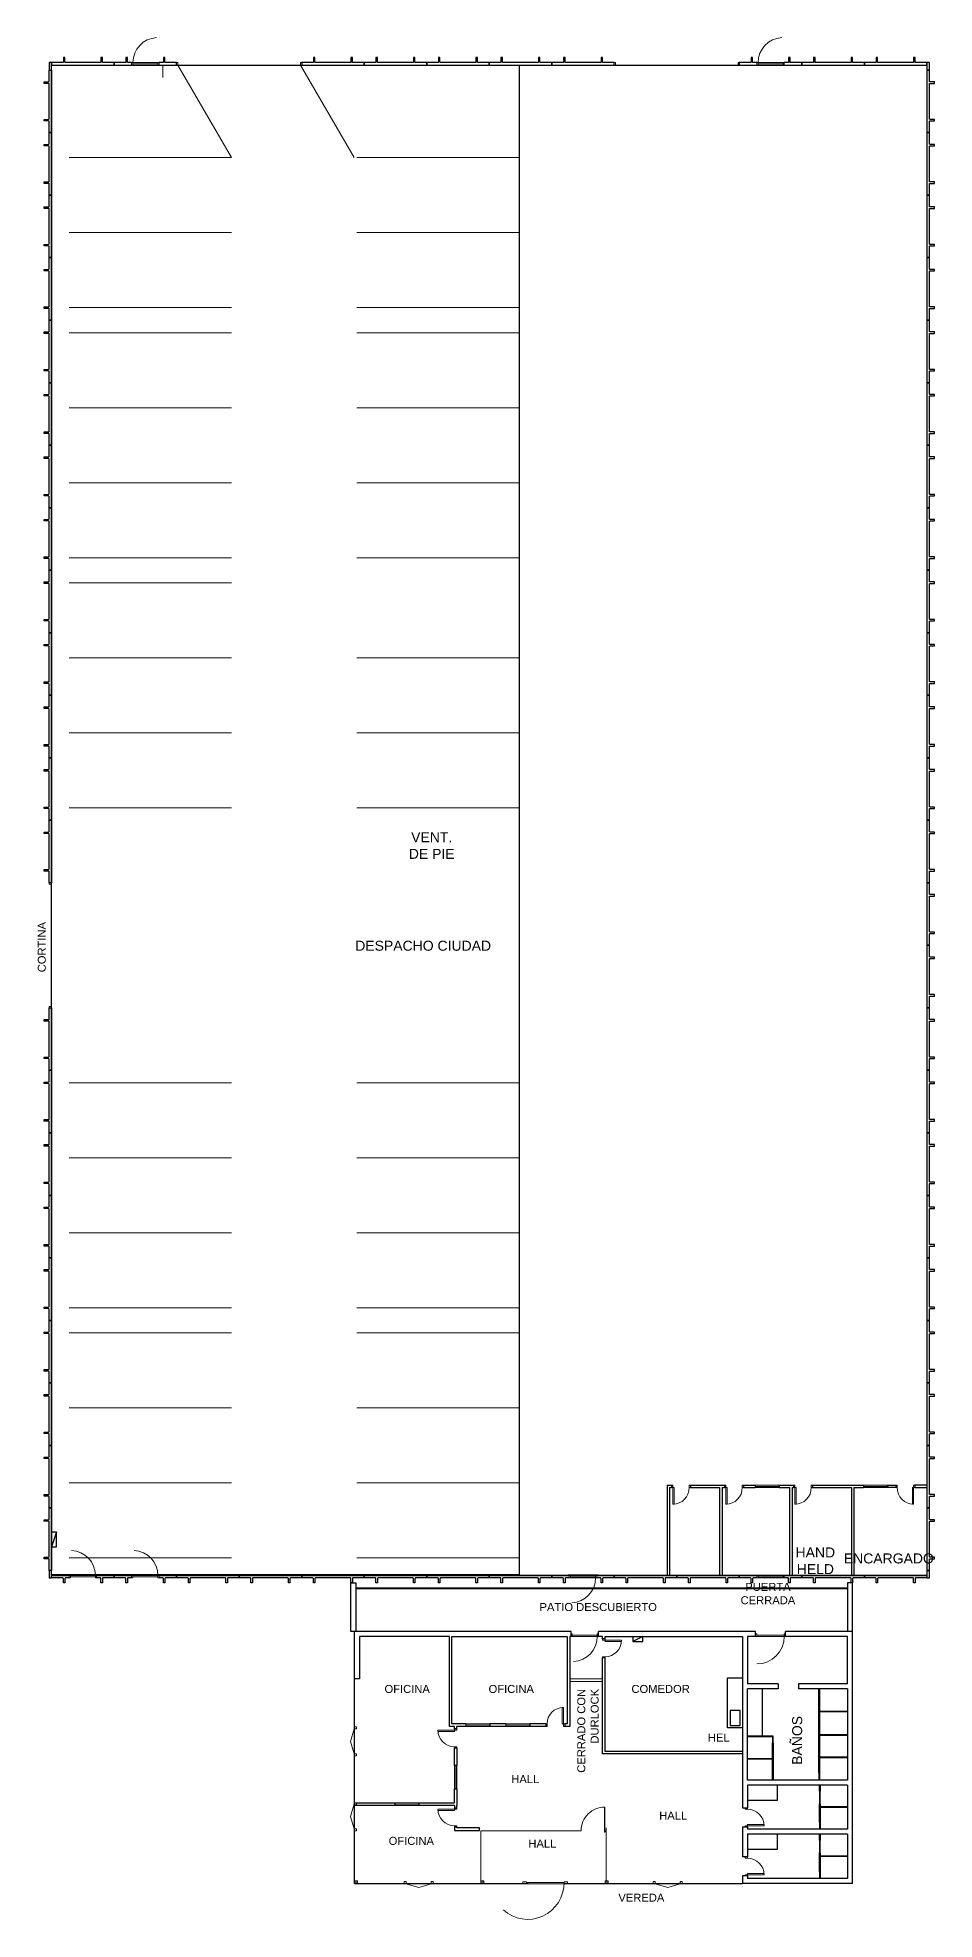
# Model space of a CAD drawing. Header units: millimetres. Extents: x 54 to 176, y 65 to 140.
# Drawn here: x 140.6 to 176.4, y 65 to 140.3 of the extents above; entities that cross this region are included whole.
import ezdxf

# ---------------------------------------------------------------- set-up
doc = ezdxf.new("R2010")
doc.units = ezdxf.units.MM
doc.layers.add('000 - MUROS EXISTENTES', color=6, linetype='Continuous')
for name, color, linetype, lineweight in [('000 ALE CARPINTERIAS', 32, 'Continuous', 9), ('000 ALE LINEA DE CALLES', 252, 'Continuous', 9), ('000 ALE MUROS NUEVOS', 20, 'Continuous', 5), ('000 ALE TEXTO', 3, 'Continuous', 0)]:
    doc.layers.add(name, color=color, linetype=linetype, lineweight=lineweight)
doc.styles.add('NGPTitulos100', font='arial.ttf', dxfattribs={"height": 0.5})

# ---------------------------------------------------------------- blocks, each defined once
blk = doc.blocks.new('PURTA 760')
at = {"layer": '000 ALE CARPINTERIAS'}
for p, q in [((-0.1, 0.71), (-0.1, 0.76)), ((0, 0.76), (0, 0.71)), ((0, 0.71), (-0.1, 0.71)), ((0, 0.05), (-0.1, 0.05)), ((-0.1, 0.05), (-0.1, 0)), ((0, 0), (0, 0.05))]:
    blk.add_line(p, q, dxfattribs=at)
blk.add_lwpolyline([(0.66, 0.05), (0.66, 0.1), (0, 0.1), (0, 0.05)], close=True, dxfattribs=at)
blk.add_arc((0, 0.05), 0.66, 0, 90, dxfattribs=at)

msp = doc.modelspace()

# ---------------------------------------------------------------- linework, layer by layer
for points in [[(141.124, 139.186), (176.124, 139.186), (176.124, 78.786), (141.124, 78.786)], [(159.824, 78.816), (141.124, 78.816), (141.124, 139.186), (159.824, 139.186)]]:
    msp.add_lwpolyline(points, close=True)
at = {"layer": '000 - MUROS EXISTENTES'}
for p, q in [((165.734, 82.396), (165.914, 82.396)), ((165.734, 82.396), (165.734, 78.786)), ((165.834, 82.296), (165.914, 82.296)), ((165.834, 82.296), (165.834, 78.786)), ((165.914, 82.396), (165.914, 82.296)), ((166.674, 82.396), (166.674, 82.296)), ((166.674, 82.396), (168.034, 82.396)), ((166.674, 82.296), (167.834, 82.296)), ((167.834, 82.296), (167.834, 78.786)), ((167.934, 82.296), (168.034, 82.296)), ((167.934, 82.296), (167.934, 78.786)), ((168.034, 82.396), (168.034, 82.296)), ((168.794, 82.396), (168.794, 82.296)), ((168.794, 82.396), (169.254, 82.396)), ((168.794, 82.296), (169.254, 82.296)), ((169.254, 82.396), (169.254, 82.296)), ((170.224, 82.396), (170.224, 82.296)), ((170.224, 82.396), (170.794, 82.396)), ((170.224, 82.296), (170.634, 82.296)), ((170.634, 82.296), (170.634, 78.786)), ((170.734, 82.296), (170.794, 82.296)), ((170.734, 82.296), (170.734, 78.786)), ((170.794, 82.396), (170.794, 82.296)), ((171.554, 82.396), (171.554, 82.296)), ((171.554, 82.396), (173.584, 82.396)), ((171.554, 82.296), (173.104, 82.296)), ((173.104, 82.296), (173.104, 78.786)), ((173.204, 82.296), (173.584, 82.296)), ((173.204, 82.296), (173.204, 78.786)), ((173.584, 82.396), (173.584, 82.296)), ((174.554, 82.396), (174.554, 82.296)), ((174.554, 82.396), (174.884, 82.396)), ((174.884, 82.296), (174.554, 82.296)), ((174.884, 82.396), (174.884, 82.296)), ((176.124, 82.396), (175.644, 82.396)), ((175.644, 82.396), (175.644, 82.296)), ((175.644, 82.296), (176.124, 82.296)), ((141.324, 80.536), (141.124, 79.936)), ((141.124, 79.936), (141.124, 80.536)), ((141.124, 80.536), (141.324, 80.536)), ((141.324, 79.936), (141.324, 80.536)), ((141.124, 79.936), (141.324, 79.936)), ((153.094, 78.486), (153.289, 78.486)), ((153.094, 76.546), (153.094, 78.486)), ((153.289, 78.486), (153.289, 76.546)), ((173.154, 78.486), (172.954, 78.486)), ((172.954, 78.486), (172.954, 76.546)), ((173.154, 76.546), (173.154, 78.486)), ((153.294, 76.546), (153.094, 76.546)), ((161.894, 76.546), (153.234, 76.546)), ((153.234, 74.656), (153.234, 76.546)), ((157.034, 76.346), (153.434, 76.346)), ((153.434, 76.346), (153.434, 74.656)), ((157.034, 72.746), (157.034, 76.346)), ((157.134, 72.846), (157.134, 76.346)), ((157.134, 76.346), (161.744, 76.346)), ((161.744, 76.346), (161.744, 72.846)), ((161.894, 76.346), (161.844, 76.346)), ((161.844, 76.346), (161.844, 72.746)), ((161.894, 76.346), (161.894, 76.546)), ((169.274, 76.546), (162.994, 76.546)), ((162.994, 76.346), (162.994, 76.546)), ((163.154, 76.346), (162.994, 76.346)), ((163.154, 76.246), (163.154, 76.346)), ((163.254, 76.246), (163.154, 76.246)), ((163.254, 76.246), (163.254, 76.346)), ((163.254, 76.346), (168.754, 76.346)), ((164.363, 76.346), (164.363, 76.146)), ((164.763, 76.346), (164.363, 76.146)), ((164.363, 76.146), (164.763, 76.146)), ((164.763, 76.146), (164.763, 76.346)), ((168.754, 76.346), (168.754, 69.487)), ((169.274, 76.346), (168.954, 76.346)), ((168.954, 76.346), (168.954, 74.447)), ((169.274, 76.346), (169.274, 76.546)), ((173.154, 76.546), (170.474, 76.546)), ((170.474, 76.346), (170.474, 76.546)), ((172.954, 76.346), (170.474, 76.346)), ((172.954, 74.447), (172.954, 76.346)), ((173.154, 66.467), (173.154, 76.546)), ((163.154, 71.646), (163.154, 75.486)), ((163.254, 75.486), (163.154, 75.486)), ((163.254, 71.746), (163.254, 75.486)), ((153.434, 74.656), (153.234, 74.656)), ((168.154, 72.686), (168.154, 74.686)), ((168.154, 74.686), (168.754, 74.686)), ((170.174, 74.447), (168.954, 74.447)), ((170.174, 74.247), (168.954, 74.247)), ((168.954, 70.597), (168.954, 74.247)), ((169.554, 72.357), (169.554, 74.247)), ((170.174, 74.447), (170.174, 74.247)), ((172.954, 74.447), (170.994, 74.447)), ((170.994, 74.447), (170.994, 74.247)), ((172.954, 74.247), (170.994, 74.247)), ((171.809, 73.947), (171.809, 74.247)), ((171.829, 73.947), (171.809, 73.947)), ((171.809, 73.447), (171.809, 73.947)), ((171.829, 74.247), (171.829, 73.947)), ((171.829, 73.947), (171.829, 73.447)), ((172.954, 74.247), (172.954, 70.597)), ((153.234, 73.676), (153.224, 73.676)), ((168.654, 73.386), (168.254, 73.386)), ((168.254, 73.386), (168.254, 72.786)), ((168.654, 72.786), (168.654, 73.386)), ((171.829, 73.447), (171.809, 73.447)), ((171.809, 73.117), (171.809, 73.447)), ((171.829, 73.117), (171.809, 73.117)), ((171.809, 72.617), (171.809, 73.117)), ((171.829, 73.447), (171.829, 73.117)), ((172.954, 73.347), (171.829, 73.347)), ((172.954, 73.327), (171.829, 73.327)), ((171.829, 73.117), (171.829, 72.617)), ((157.234, 72.746), (157.034, 72.746)), ((157.694, 72.846), (157.134, 72.846)), ((157.234, 72.646), (157.234, 72.746)), ((157.334, 72.646), (157.234, 72.646)), ((157.694, 72.746), (157.334, 72.746)), ((157.334, 72.646), (157.334, 72.746)), ((157.694, 72.846), (157.694, 72.746)), ((159.294, 72.846), (158.654, 72.846)), ((158.654, 72.846), (158.654, 72.746)), ((159.294, 72.746), (158.654, 72.746)), ((159.294, 72.846), (159.294, 72.746)), ((160.884, 72.846), (160.254, 72.846)), ((160.254, 72.846), (160.254, 72.746)), ((160.884, 72.746), (160.254, 72.746)), ((160.884, 72.846), (160.884, 72.746)), ((161.744, 72.846), (161.644, 72.846)), ((161.644, 72.846), (161.644, 72.746)), ((161.844, 72.746), (161.644, 72.746)), ((168.754, 72.686), (168.154, 72.686)), ((168.254, 72.786), (168.654, 72.786)), ((169.954, 72.357), (168.954, 72.357)), ((169.954, 72.337), (168.954, 72.337)), ((169.974, 72.357), (169.954, 72.357)), ((169.954, 72.357), (169.954, 72.097)), ((169.974, 72.097), (169.974, 72.357)), ((171.829, 72.617), (171.809, 72.617)), ((171.809, 72.287), (171.809, 72.617)), ((171.829, 72.287), (171.809, 72.287)), ((171.809, 71.787), (171.809, 72.287)), ((171.829, 72.617), (171.829, 72.287)), ((172.954, 72.407), (171.829, 72.407)), ((172.954, 72.387), (171.829, 72.387)), ((171.829, 72.287), (171.829, 71.787)), ((157.234, 71.186), (157.234, 71.886)), ((157.234, 71.886), (157.334, 71.886)), ((157.334, 71.886), (157.334, 71.186)), ((168.754, 71.646), (163.154, 71.646)), ((168.754, 71.746), (163.254, 71.746)), ((169.954, 71.597), (169.954, 72.097)), ((169.954, 72.097), (169.974, 72.097)), ((169.954, 71.297), (169.954, 71.597)), ((169.954, 71.597), (169.974, 71.597)), ((169.974, 72.097), (169.974, 71.597)), ((169.974, 71.597), (169.974, 71.297)), ((171.829, 71.787), (171.809, 71.787)), ((171.809, 71.457), (171.809, 71.787)), ((171.829, 71.787), (171.829, 71.457)), ((172.954, 71.517), (171.829, 71.517)), ((172.954, 71.497), (171.829, 71.497)), ((157.334, 71.186), (157.234, 71.186)), ((169.954, 71.457), (168.954, 71.457)), ((169.954, 71.437), (168.954, 71.437)), ((169.954, 70.797), (169.954, 71.297)), ((169.954, 71.297), (169.974, 71.297)), ((169.954, 70.597), (169.954, 70.797)), ((169.954, 70.797), (169.974, 70.797)), ((169.974, 71.297), (169.974, 70.797)), ((169.974, 70.797), (169.974, 70.597)), ((171.829, 71.457), (171.809, 71.457)), ((171.809, 70.907), (171.809, 71.457)), ((171.829, 70.907), (171.809, 70.907)), ((171.809, 70.907), (171.809, 70.597)), ((171.829, 71.457), (171.829, 70.907)), ((171.829, 70.907), (171.829, 70.597)), ((153.234, 70.646), (153.224, 70.646)), ((157.234, 69.686), (157.234, 70.246)), ((157.234, 70.246), (157.334, 70.246)), ((157.334, 70.246), (157.334, 69.586)), ((172.954, 70.597), (168.954, 70.597)), ((172.954, 70.397), (168.954, 70.397)), ((168.954, 70.397), (168.954, 69.487)), ((170.154, 69.797), (170.154, 70.397)), ((171.834, 70.157), (171.834, 70.397)), ((171.854, 70.157), (171.834, 70.157)), ((171.834, 70.157), (171.834, 69.657)), ((171.854, 70.397), (171.854, 70.157)), ((171.854, 69.657), (171.854, 70.157)), ((172.954, 70.397), (172.954, 68.637)), ((153.234, 69.686), (154.854, 69.686)), ((154.854, 69.586), (153.234, 69.586)), ((154.854, 69.686), (154.854, 69.586)), ((155.804, 69.686), (155.804, 69.586)), ((155.804, 69.686), (157.234, 69.686)), ((157.234, 69.586), (155.804, 69.586)), ((157.234, 69.586), (157.234, 69.486)), ((157.234, 69.486), (157.334, 69.486)), ((157.334, 69.486), (157.334, 69.586)), ((168.754, 69.487), (168.954, 69.487)), ((168.954, 69.797), (170.154, 69.797)), ((171.834, 69.657), (171.854, 69.657)), ((171.834, 69.407), (171.834, 69.657)), ((171.854, 69.407), (171.834, 69.407)), ((171.834, 68.907), (171.834, 69.407)), ((171.854, 69.657), (171.854, 69.407)), ((172.954, 69.527), (171.854, 69.527)), ((172.954, 69.507), (171.854, 69.507)), ((171.854, 69.407), (171.854, 68.907)), ((157.234, 68.726), (157.234, 68.586)), ((157.234, 68.726), (157.334, 68.726)), ((157.234, 68.586), (158.234, 68.586)), ((157.334, 68.686), (157.334, 68.726)), ((158.234, 68.686), (157.334, 68.686)), ((158.234, 68.586), (158.234, 68.686)), ((159.294, 68.567), (159.294, 68.577)), ((168.754, 68.727), (168.754, 67.527)), ((168.754, 68.727), (168.954, 68.727)), ((168.954, 68.727), (168.954, 68.637)), ((172.954, 68.637), (168.954, 68.637)), ((171.854, 68.907), (171.834, 68.907)), ((171.834, 68.907), (171.834, 68.637)), ((171.854, 68.907), (171.854, 68.637)), ((172.954, 68.437), (168.954, 68.437)), ((168.954, 68.437), (168.954, 67.527)), ((168.954, 67.837), (170.154, 67.837)), ((170.154, 67.837), (170.154, 68.437)), ((171.834, 68.197), (171.834, 68.437)), ((171.854, 68.197), (171.834, 68.197)), ((171.834, 68.197), (171.834, 67.697)), ((171.854, 68.437), (171.854, 68.197)), ((171.854, 67.697), (171.854, 68.197)), ((172.954, 68.437), (172.954, 66.667)), ((153.234, 67.616), (153.224, 67.616)), ((168.954, 67.527), (168.754, 67.527)), ((171.834, 67.697), (171.854, 67.697)), ((171.834, 67.447), (171.834, 67.697)), ((171.854, 67.447), (171.834, 67.447)), ((171.834, 66.947), (171.834, 67.447)), ((171.854, 67.697), (171.854, 67.447)), ((172.954, 67.563), (171.854, 67.563)), ((172.954, 67.543), (171.854, 67.543)), ((171.854, 67.447), (171.854, 66.947)), ((168.754, 66.767), (168.754, 66.467)), ((168.954, 66.767), (168.754, 66.767)), ((173.154, 66.467), (168.754, 66.467)), ((168.954, 66.767), (168.954, 66.667)), ((172.954, 66.667), (168.954, 66.667)), ((171.854, 66.947), (171.834, 66.947)), ((171.834, 66.947), (171.834, 66.667)), ((171.854, 66.947), (171.854, 66.667))]:
    msp.add_line(p, q, dxfattribs=at)
for points in [[(141.024, 138.986), (141.124, 138.986), (141.124, 139.286), (141.024, 139.286)], [(176.124, 138.986), (176.224, 138.986), (176.224, 139.286), (176.124, 139.286)], [(141.024, 78.686), (141.124, 78.686), (141.124, 78.986), (141.024, 78.986)], [(176.124, 78.686), (176.224, 78.686), (176.224, 78.986), (176.124, 78.986)]]:
    msp.add_lwpolyline(points, close=True, dxfattribs=at)
for points in [[(141.124, 139.186), (143.624, 139.186), (143.624, 139.286), (143.184, 139.286, -0.414214), (143.154, 139.316), (143.154, 139.486), (143.094, 139.486), (143.094, 139.316, -0.414214), (143.064, 139.286), (141.684, 139.286, -0.414214), (141.654, 139.316), (141.654, 139.486), (141.594, 139.486), (141.594, 139.316, -0.414214), (141.564, 139.286), (141.124, 139.286), (141.124, 139.186)], [(144.324, 139.286), (144.184, 139.286, -0.414214), (144.154, 139.316), (144.154, 139.486), (144.094, 139.486), (144.094, 139.316, -0.414214), (144.064, 139.286), (143.624, 139.286), (143.624, 139.186)], [(145.424, 139.186), (146.124, 139.186), (146.124, 139.286), (145.684, 139.286, -0.414214), (145.654, 139.316), (145.654, 139.486), (145.594, 139.486), (145.594, 139.316, -0.414214), (145.564, 139.286), (145.424, 139.286)], [(151.124, 139.186), (153.624, 139.186), (153.624, 139.286), (153.184, 139.286, -0.414214), (153.154, 139.316), (153.154, 139.486), (153.094, 139.486), (153.094, 139.316, -0.414214), (153.064, 139.286), (151.684, 139.286, -0.414214), (151.654, 139.316), (151.654, 139.486), (151.594, 139.486), (151.594, 139.316, -0.414214), (151.564, 139.286), (151.124, 139.286), (151.124, 139.186)], [(153.624, 139.186), (156.124, 139.186), (156.124, 139.286), (155.684, 139.286, -0.414214), (155.654, 139.316), (155.654, 139.486), (155.594, 139.486), (155.594, 139.316, -0.414214), (155.564, 139.286), (154.184, 139.286, -0.414214), (154.154, 139.316), (154.154, 139.486), (154.094, 139.486), (154.094, 139.316, -0.414214), (154.064, 139.286), (153.624, 139.286), (153.624, 139.186)], [(156.124, 139.186), (158.624, 139.186), (158.624, 139.286), (158.184, 139.286, -0.414214), (158.154, 139.316), (158.154, 139.486), (158.094, 139.486), (158.094, 139.316, -0.414214), (158.064, 139.286), (156.684, 139.286, -0.414214), (156.654, 139.316), (156.654, 139.486), (156.594, 139.486), (156.594, 139.316, -0.414214), (156.564, 139.286), (156.124, 139.286), (156.124, 139.186)], [(158.624, 139.186), (161.124, 139.186), (161.124, 139.286), (160.684, 139.286, -0.414214), (160.654, 139.316), (160.654, 139.486), (160.594, 139.486), (160.594, 139.316, -0.414214), (160.564, 139.286), (159.184, 139.286, -0.414214), (159.154, 139.316), (159.154, 139.486), (159.094, 139.486), (159.094, 139.316, -0.414214), (159.064, 139.286), (158.624, 139.286), (158.624, 139.186)], [(161.124, 139.186), (163.624, 139.186), (163.624, 139.286), (163.184, 139.286, -0.414214), (163.154, 139.316), (163.154, 139.486), (163.094, 139.486), (163.094, 139.316, -0.414214), (163.064, 139.286), (161.684, 139.286, -0.414214), (161.654, 139.316), (161.654, 139.486), (161.594, 139.486), (161.594, 139.316, -0.414214), (161.564, 139.286), (161.124, 139.286), (161.124, 139.186)], [(169.324, 139.286), (169.184, 139.286, -0.414214), (169.154, 139.316), (169.154, 139.486), (169.094, 139.486), (169.094, 139.316, -0.414214), (169.064, 139.286), (168.624, 139.286), (168.624, 139.186)], [(170.424, 139.186), (171.124, 139.186), (171.124, 139.286), (170.684, 139.286, -0.414214), (170.654, 139.316), (170.654, 139.486), (170.594, 139.486), (170.594, 139.316, -0.414214), (170.564, 139.286), (170.424, 139.286)], [(171.124, 139.186), (173.624, 139.186), (173.624, 139.286), (173.184, 139.286, -0.414214), (173.154, 139.316), (173.154, 139.486), (173.094, 139.486), (173.094, 139.316, -0.414214), (173.064, 139.286), (171.684, 139.286, -0.414214), (171.654, 139.316), (171.654, 139.486), (171.594, 139.486), (171.594, 139.316, -0.414214), (171.564, 139.286), (171.124, 139.286), (171.124, 139.186)], [(173.624, 139.186), (176.124, 139.186), (176.124, 139.286), (175.684, 139.286, -0.414214), (175.654, 139.316), (175.654, 139.486), (175.594, 139.486), (175.594, 139.316, -0.414214), (175.564, 139.286), (174.184, 139.286, -0.414214), (174.154, 139.316), (174.154, 139.486), (174.094, 139.486), (174.094, 139.316, -0.414214), (174.064, 139.286), (173.624, 139.286), (173.624, 139.186)], [(141.124, 138.986), (141.124, 136.486), (141.024, 136.486), (141.024, 136.926, 0.414214), (140.994, 136.956), (140.824, 136.956), (140.824, 137.016), (140.994, 137.016, 0.414214), (141.024, 137.046), (141.024, 138.426, 0.414214), (140.994, 138.456), (140.824, 138.456), (140.824, 138.516), (140.994, 138.516, 0.414214), (141.024, 138.546), (141.024, 138.986), (141.124, 138.986)], [(176.124, 138.986), (176.124, 136.486), (176.224, 136.486), (176.224, 136.926, -0.414214), (176.254, 136.956), (176.424, 136.956), (176.424, 137.016), (176.254, 137.016, -0.414214), (176.224, 137.046), (176.224, 138.426, -0.414214), (176.254, 138.456), (176.424, 138.456), (176.424, 138.516), (176.254, 138.516, -0.414214), (176.224, 138.546), (176.224, 138.986), (176.124, 138.986)], [(141.124, 136.486), (141.124, 133.986), (141.024, 133.986), (141.024, 134.426, 0.414214), (140.994, 134.456), (140.824, 134.456), (140.824, 134.516), (140.994, 134.516, 0.414214), (141.024, 134.546), (141.024, 135.926, 0.414214), (140.994, 135.956), (140.824, 135.956), (140.824, 136.016), (140.994, 136.016, 0.414214), (141.024, 136.046), (141.024, 136.486), (141.124, 136.486)], [(176.124, 136.486), (176.124, 133.986), (176.224, 133.986), (176.224, 134.426, -0.414214), (176.254, 134.456), (176.424, 134.456), (176.424, 134.516), (176.254, 134.516, -0.414214), (176.224, 134.546), (176.224, 135.926, -0.414214), (176.254, 135.956), (176.424, 135.956), (176.424, 136.016), (176.254, 136.016, -0.414214), (176.224, 136.046), (176.224, 136.486), (176.124, 136.486)], [(141.124, 133.986), (141.124, 131.486), (141.024, 131.486), (141.024, 131.926, 0.414214), (140.994, 131.956), (140.824, 131.956), (140.824, 132.016), (140.994, 132.016, 0.414214), (141.024, 132.046), (141.024, 133.426, 0.414214), (140.994, 133.456), (140.824, 133.456), (140.824, 133.516), (140.994, 133.516, 0.414214), (141.024, 133.546), (141.024, 133.986), (141.124, 133.986)], [(176.124, 133.986), (176.124, 131.486), (176.224, 131.486), (176.224, 131.926, -0.414214), (176.254, 131.956), (176.424, 131.956), (176.424, 132.016), (176.254, 132.016, -0.414214), (176.224, 132.046), (176.224, 133.426, -0.414214), (176.254, 133.456), (176.424, 133.456), (176.424, 133.516), (176.254, 133.516, -0.414214), (176.224, 133.546), (176.224, 133.986), (176.124, 133.986)], [(141.124, 131.486), (141.124, 128.986), (141.024, 128.986), (141.024, 129.426, 0.414214), (140.994, 129.456), (140.824, 129.456), (140.824, 129.516), (140.994, 129.516, 0.414214), (141.024, 129.546), (141.024, 130.926, 0.414214), (140.994, 130.956), (140.824, 130.956), (140.824, 131.016), (140.994, 131.016, 0.414214), (141.024, 131.046), (141.024, 131.486), (141.124, 131.486)], [(176.124, 131.486), (176.124, 128.986), (176.224, 128.986), (176.224, 129.426, -0.414214), (176.254, 129.456), (176.424, 129.456), (176.424, 129.516), (176.254, 129.516, -0.414214), (176.224, 129.546), (176.224, 130.926, -0.414214), (176.254, 130.956), (176.424, 130.956), (176.424, 131.016), (176.254, 131.016, -0.414214), (176.224, 131.046), (176.224, 131.486), (176.124, 131.486)], [(141.124, 128.986), (141.124, 126.486), (141.024, 126.486), (141.024, 126.926, 0.414214), (140.994, 126.956), (140.824, 126.956), (140.824, 127.016), (140.994, 127.016, 0.414214), (141.024, 127.046), (141.024, 128.426, 0.414214), (140.994, 128.456), (140.824, 128.456), (140.824, 128.516), (140.994, 128.516, 0.414214), (141.024, 128.546), (141.024, 128.986), (141.124, 128.986)], [(176.124, 128.986), (176.124, 126.486), (176.224, 126.486), (176.224, 126.926, -0.414214), (176.254, 126.956), (176.424, 126.956), (176.424, 127.016), (176.254, 127.016, -0.414214), (176.224, 127.046), (176.224, 128.426, -0.414214), (176.254, 128.456), (176.424, 128.456), (176.424, 128.516), (176.254, 128.516, -0.414214), (176.224, 128.546), (176.224, 128.986), (176.124, 128.986)], [(141.124, 126.486), (141.124, 123.986), (141.024, 123.986), (141.024, 124.426, 0.414214), (140.994, 124.456), (140.824, 124.456), (140.824, 124.516), (140.994, 124.516, 0.414214), (141.024, 124.546), (141.024, 125.926, 0.414214), (140.994, 125.956), (140.824, 125.956), (140.824, 126.016), (140.994, 126.016, 0.414214), (141.024, 126.046), (141.024, 126.486), (141.124, 126.486)], [(176.124, 126.486), (176.124, 123.986), (176.224, 123.986), (176.224, 124.426, -0.414214), (176.254, 124.456), (176.424, 124.456), (176.424, 124.516), (176.254, 124.516, -0.414214), (176.224, 124.546), (176.224, 125.926, -0.414214), (176.254, 125.956), (176.424, 125.956), (176.424, 126.016), (176.254, 126.016, -0.414214), (176.224, 126.046), (176.224, 126.486), (176.124, 126.486)], [(141.124, 123.986), (141.124, 121.486), (141.024, 121.486), (141.024, 121.926, 0.414214), (140.994, 121.956), (140.824, 121.956), (140.824, 122.016), (140.994, 122.016, 0.414214), (141.024, 122.046), (141.024, 123.426, 0.414214), (140.994, 123.456), (140.824, 123.456), (140.824, 123.516), (140.994, 123.516, 0.414214), (141.024, 123.546), (141.024, 123.986), (141.124, 123.986)], [(176.124, 123.986), (176.124, 121.486), (176.224, 121.486), (176.224, 121.926, -0.414214), (176.254, 121.956), (176.424, 121.956), (176.424, 122.016), (176.254, 122.016, -0.414214), (176.224, 122.046), (176.224, 123.426, -0.414214), (176.254, 123.456), (176.424, 123.456), (176.424, 123.516), (176.254, 123.516, -0.414214), (176.224, 123.546), (176.224, 123.986), (176.124, 123.986)], [(141.124, 121.486), (141.124, 118.986), (141.024, 118.986), (141.024, 119.426, 0.414214), (140.994, 119.456), (140.824, 119.456), (140.824, 119.516), (140.994, 119.516, 0.414214), (141.024, 119.546), (141.024, 120.926, 0.414214), (140.994, 120.956), (140.824, 120.956), (140.824, 121.016), (140.994, 121.016, 0.414214), (141.024, 121.046), (141.024, 121.486), (141.124, 121.486)], [(176.124, 121.486), (176.124, 118.986), (176.224, 118.986), (176.224, 119.426, -0.414214), (176.254, 119.456), (176.424, 119.456), (176.424, 119.516), (176.254, 119.516, -0.414214), (176.224, 119.546), (176.224, 120.926, -0.414214), (176.254, 120.956), (176.424, 120.956), (176.424, 121.016), (176.254, 121.016, -0.414214), (176.224, 121.046), (176.224, 121.486), (176.124, 121.486)], [(141.124, 118.986), (141.124, 116.486), (141.024, 116.486), (141.024, 116.926, 0.414214), (140.994, 116.956), (140.824, 116.956), (140.824, 117.016), (140.994, 117.016, 0.414214), (141.024, 117.046), (141.024, 118.426, 0.414214), (140.994, 118.456), (140.824, 118.456), (140.824, 118.516), (140.994, 118.516, 0.414214), (141.024, 118.546), (141.024, 118.986), (141.124, 118.986)], [(176.124, 118.986), (176.124, 116.486), (176.224, 116.486), (176.224, 116.926, -0.414214), (176.254, 116.956), (176.424, 116.956), (176.424, 117.016), (176.254, 117.016, -0.414214), (176.224, 117.046), (176.224, 118.426, -0.414214), (176.254, 118.456), (176.424, 118.456), (176.424, 118.516), (176.254, 118.516, -0.414214), (176.224, 118.546), (176.224, 118.986), (176.124, 118.986)], [(141.124, 116.486), (141.124, 113.986), (141.024, 113.986), (141.024, 114.426, 0.414214), (140.994, 114.456), (140.824, 114.456), (140.824, 114.516), (140.994, 114.516, 0.414214), (141.024, 114.546), (141.024, 115.926, 0.414214), (140.994, 115.956), (140.824, 115.956), (140.824, 116.016), (140.994, 116.016, 0.414214), (141.024, 116.046), (141.024, 116.486), (141.124, 116.486)], [(176.124, 116.486), (176.124, 113.986), (176.224, 113.986), (176.224, 114.426, -0.414214), (176.254, 114.456), (176.424, 114.456), (176.424, 114.516), (176.254, 114.516, -0.414214), (176.224, 114.546), (176.224, 115.926, -0.414214), (176.254, 115.956), (176.424, 115.956), (176.424, 116.016), (176.254, 116.016, -0.414214), (176.224, 116.046), (176.224, 116.486), (176.124, 116.486)], [(141.124, 113.986), (141.124, 111.486), (141.024, 111.486), (141.024, 111.926, 0.414214), (140.994, 111.956), (140.824, 111.956), (140.824, 112.016), (140.994, 112.016, 0.414214), (141.024, 112.046), (141.024, 113.426, 0.414214), (140.994, 113.456), (140.824, 113.456), (140.824, 113.516), (140.994, 113.516, 0.414214), (141.024, 113.546), (141.024, 113.986), (141.124, 113.986)], [(176.124, 113.986), (176.124, 111.486), (176.224, 111.486), (176.224, 111.926, -0.414214), (176.254, 111.956), (176.424, 111.956), (176.424, 112.016), (176.254, 112.016, -0.414214), (176.224, 112.046), (176.224, 113.426, -0.414214), (176.254, 113.456), (176.424, 113.456), (176.424, 113.516), (176.254, 113.516, -0.414214), (176.224, 113.546), (176.224, 113.986), (176.124, 113.986)], [(141.124, 111.486), (141.124, 108.986), (141.024, 108.986), (141.024, 109.426, 0.414214), (140.994, 109.456), (140.824, 109.456), (140.824, 109.516), (140.994, 109.516, 0.414214), (141.024, 109.546), (141.024, 110.926, 0.414214), (140.994, 110.956), (140.824, 110.956), (140.824, 111.016), (140.994, 111.016, 0.414214), (141.024, 111.046), (141.024, 111.486), (141.124, 111.486)], [(176.124, 111.486), (176.124, 108.986), (176.224, 108.986), (176.224, 109.426, -0.414214), (176.254, 109.456), (176.424, 109.456), (176.424, 109.516), (176.254, 109.516, -0.414214), (176.224, 109.546), (176.224, 110.926, -0.414214), (176.254, 110.956), (176.424, 110.956), (176.424, 111.016), (176.254, 111.016, -0.414214), (176.224, 111.046), (176.224, 111.486), (176.124, 111.486)], [(141.124, 108.986), (141.124, 106.486), (141.024, 106.486), (141.024, 106.926, 0.414214), (140.994, 106.956), (140.824, 106.956), (140.824, 107.016), (140.994, 107.016, 0.414214), (141.024, 107.046), (141.024, 108.426, 0.414214), (140.994, 108.456), (140.824, 108.456), (140.824, 108.516), (140.994, 108.516, 0.414214), (141.024, 108.546), (141.024, 108.986), (141.124, 108.986)], [(176.124, 108.986), (176.124, 106.486), (176.224, 106.486), (176.224, 106.926, -0.414214), (176.254, 106.956), (176.424, 106.956), (176.424, 107.016), (176.254, 107.016, -0.414214), (176.224, 107.046), (176.224, 108.426, -0.414214), (176.254, 108.456), (176.424, 108.456), (176.424, 108.516), (176.254, 108.516, -0.414214), (176.224, 108.546), (176.224, 108.986), (176.124, 108.986)], [(176.124, 106.486), (176.124, 103.986), (176.224, 103.986), (176.224, 104.426, -0.414214), (176.254, 104.456), (176.424, 104.456), (176.424, 104.516), (176.254, 104.516, -0.414214), (176.224, 104.546), (176.224, 105.926, -0.414214), (176.254, 105.956), (176.424, 105.956), (176.424, 106.016), (176.254, 106.016, -0.414214), (176.224, 106.046), (176.224, 106.486), (176.124, 106.486)], [(176.124, 103.986), (176.124, 101.486), (176.224, 101.486), (176.224, 101.926, -0.414214), (176.254, 101.956), (176.424, 101.956), (176.424, 102.016), (176.254, 102.016, -0.414214), (176.224, 102.046), (176.224, 103.426, -0.414214), (176.254, 103.456), (176.424, 103.456), (176.424, 103.516), (176.254, 103.516, -0.414214), (176.224, 103.546), (176.224, 103.986), (176.124, 103.986)], [(141.124, 101.486), (141.124, 98.986), (141.024, 98.986), (141.024, 99.426, 0.414214), (140.994, 99.456), (140.824, 99.456), (140.824, 99.516), (140.994, 99.516, 0.414214), (141.024, 99.546), (141.024, 100.926, 0.414214), (140.994, 100.956), (140.824, 100.956), (140.824, 101.016), (140.994, 101.016, 0.414214), (141.024, 101.046), (141.024, 101.486), (141.124, 101.486)], [(176.124, 101.486), (176.124, 98.986), (176.224, 98.986), (176.224, 99.426, -0.414214), (176.254, 99.456), (176.424, 99.456), (176.424, 99.516), (176.254, 99.516, -0.414214), (176.224, 99.546), (176.224, 100.926, -0.414214), (176.254, 100.956), (176.424, 100.956), (176.424, 101.016), (176.254, 101.016, -0.414214), (176.224, 101.046), (176.224, 101.486), (176.124, 101.486)], [(141.124, 98.986), (141.124, 96.486), (141.024, 96.486), (141.024, 96.926, 0.414214), (140.994, 96.956), (140.824, 96.956), (140.824, 97.016), (140.994, 97.016, 0.414214), (141.024, 97.046), (141.024, 98.426, 0.414214), (140.994, 98.456), (140.824, 98.456), (140.824, 98.516), (140.994, 98.516, 0.414214), (141.024, 98.546), (141.024, 98.986), (141.124, 98.986)], [(176.124, 98.986), (176.124, 96.486), (176.224, 96.486), (176.224, 96.926, -0.414214), (176.254, 96.956), (176.424, 96.956), (176.424, 97.016), (176.254, 97.016, -0.414214), (176.224, 97.046), (176.224, 98.426, -0.414214), (176.254, 98.456), (176.424, 98.456), (176.424, 98.516), (176.254, 98.516, -0.414214), (176.224, 98.546), (176.224, 98.986), (176.124, 98.986)], [(141.124, 96.486), (141.124, 93.986), (141.024, 93.986), (141.024, 94.426, 0.414214), (140.994, 94.456), (140.824, 94.456), (140.824, 94.516), (140.994, 94.516, 0.414214), (141.024, 94.546), (141.024, 95.926, 0.414214), (140.994, 95.956), (140.824, 95.956), (140.824, 96.016), (140.994, 96.016, 0.414214), (141.024, 96.046), (141.024, 96.486), (141.124, 96.486)], [(176.124, 96.486), (176.124, 93.986), (176.224, 93.986), (176.224, 94.426, -0.414214), (176.254, 94.456), (176.424, 94.456), (176.424, 94.516), (176.254, 94.516, -0.414214), (176.224, 94.546), (176.224, 95.926, -0.414214), (176.254, 95.956), (176.424, 95.956), (176.424, 96.016), (176.254, 96.016, -0.414214), (176.224, 96.046), (176.224, 96.486), (176.124, 96.486)], [(141.124, 93.986), (141.124, 91.486), (141.024, 91.486), (141.024, 91.926, 0.414214), (140.994, 91.956), (140.824, 91.956), (140.824, 92.016), (140.994, 92.016, 0.414214), (141.024, 92.046), (141.024, 93.426, 0.414214), (140.994, 93.456), (140.824, 93.456), (140.824, 93.516), (140.994, 93.516, 0.414214), (141.024, 93.546), (141.024, 93.986), (141.124, 93.986)], [(176.124, 93.986), (176.124, 91.486), (176.224, 91.486), (176.224, 91.926, -0.414214), (176.254, 91.956), (176.424, 91.956), (176.424, 92.016), (176.254, 92.016, -0.414214), (176.224, 92.046), (176.224, 93.426, -0.414214), (176.254, 93.456), (176.424, 93.456), (176.424, 93.516), (176.254, 93.516, -0.414214), (176.224, 93.546), (176.224, 93.986), (176.124, 93.986)], [(141.124, 91.486), (141.124, 88.986), (141.024, 88.986), (141.024, 89.426, 0.414214), (140.994, 89.456), (140.824, 89.456), (140.824, 89.516), (140.994, 89.516, 0.414214), (141.024, 89.546), (141.024, 90.926, 0.414214), (140.994, 90.956), (140.824, 90.956), (140.824, 91.016), (140.994, 91.016, 0.414214), (141.024, 91.046), (141.024, 91.486), (141.124, 91.486)], [(176.124, 91.486), (176.124, 88.986), (176.224, 88.986), (176.224, 89.426, -0.414214), (176.254, 89.456), (176.424, 89.456), (176.424, 89.516), (176.254, 89.516, -0.414214), (176.224, 89.546), (176.224, 90.926, -0.414214), (176.254, 90.956), (176.424, 90.956), (176.424, 91.016), (176.254, 91.016, -0.414214), (176.224, 91.046), (176.224, 91.486), (176.124, 91.486)], [(141.124, 88.986), (141.124, 86.486), (141.024, 86.486), (141.024, 86.926, 0.414214), (140.994, 86.956), (140.824, 86.956), (140.824, 87.016), (140.994, 87.016, 0.414214), (141.024, 87.046), (141.024, 88.426, 0.414214), (140.994, 88.456), (140.824, 88.456), (140.824, 88.516), (140.994, 88.516, 0.414214), (141.024, 88.546), (141.024, 88.986), (141.124, 88.986)], [(176.124, 88.986), (176.124, 86.486), (176.224, 86.486), (176.224, 86.926, -0.414214), (176.254, 86.956), (176.424, 86.956), (176.424, 87.016), (176.254, 87.016, -0.414214), (176.224, 87.046), (176.224, 88.426, -0.414214), (176.254, 88.456), (176.424, 88.456), (176.424, 88.516), (176.254, 88.516, -0.414214), (176.224, 88.546), (176.224, 88.986), (176.124, 88.986)], [(141.124, 86.486), (141.124, 83.986), (141.024, 83.986), (141.024, 84.426, 0.414214), (140.994, 84.456), (140.824, 84.456), (140.824, 84.516), (140.994, 84.516, 0.414214), (141.024, 84.546), (141.024, 85.926, 0.414214), (140.994, 85.956), (140.824, 85.956), (140.824, 86.016), (140.994, 86.016, 0.414214), (141.024, 86.046), (141.024, 86.486), (141.124, 86.486)], [(176.124, 86.486), (176.124, 83.986), (176.224, 83.986), (176.224, 84.426, -0.414214), (176.254, 84.456), (176.424, 84.456), (176.424, 84.516), (176.254, 84.516, -0.414214), (176.224, 84.546), (176.224, 85.926, -0.414214), (176.254, 85.956), (176.424, 85.956), (176.424, 86.016), (176.254, 86.016, -0.414214), (176.224, 86.046), (176.224, 86.486), (176.124, 86.486)], [(141.124, 83.986), (141.124, 81.486), (141.024, 81.486), (141.024, 81.926, 0.414214), (140.994, 81.956), (140.824, 81.956), (140.824, 82.016), (140.994, 82.016, 0.414214), (141.024, 82.046), (141.024, 83.426, 0.414214), (140.994, 83.456), (140.824, 83.456), (140.824, 83.516), (140.994, 83.516, 0.414214), (141.024, 83.546), (141.024, 83.986), (141.124, 83.986)], [(176.124, 83.986), (176.124, 81.486), (176.224, 81.486), (176.224, 81.926, -0.414214), (176.254, 81.956), (176.424, 81.956), (176.424, 82.016), (176.254, 82.016, -0.414214), (176.224, 82.046), (176.224, 83.426, -0.414214), (176.254, 83.456), (176.424, 83.456), (176.424, 83.516), (176.254, 83.516, -0.414214), (176.224, 83.546), (176.224, 83.986), (176.124, 83.986)], [(141.124, 81.486), (141.124, 78.986), (141.024, 78.986), (141.024, 79.426, 0.414214), (140.994, 79.456), (140.824, 79.456), (140.824, 79.516), (140.994, 79.516, 0.414214), (141.024, 79.546), (141.024, 80.926, 0.414214), (140.994, 80.956), (140.824, 80.956), (140.824, 81.016), (140.994, 81.016, 0.414214), (141.024, 81.046), (141.024, 81.486), (141.124, 81.486)], [(176.124, 81.486), (176.124, 78.986), (176.224, 78.986), (176.224, 79.426, -0.414214), (176.254, 79.456), (176.424, 79.456), (176.424, 79.516), (176.254, 79.516, -0.414214), (176.224, 79.546), (176.224, 80.926, -0.414214), (176.254, 80.956), (176.424, 80.956), (176.424, 81.016), (176.254, 81.016, -0.414214), (176.224, 81.046), (176.224, 81.486), (176.124, 81.486)], [(141.824, 78.686), (141.684, 78.686, 0.414214), (141.654, 78.656), (141.654, 78.486), (141.594, 78.486), (141.594, 78.656, 0.414214), (141.564, 78.686), (141.124, 78.686), (141.124, 78.786)], [(142.924, 78.786), (143.624, 78.786), (143.624, 78.686), (143.184, 78.686, 0.414214), (143.154, 78.656), (143.154, 78.486), (143.094, 78.486), (143.094, 78.656, 0.414214), (143.064, 78.686), (142.924, 78.686)], [(144.324, 78.686), (144.184, 78.686, 0.414214), (144.154, 78.656), (144.154, 78.486), (144.094, 78.486), (144.094, 78.656, 0.414214), (144.064, 78.686), (143.624, 78.686), (143.624, 78.786)], [(145.424, 78.786), (146.124, 78.786), (146.124, 78.686), (145.684, 78.686, 0.414214), (145.654, 78.656), (145.654, 78.486), (145.594, 78.486), (145.594, 78.656, 0.414214), (145.564, 78.686), (145.424, 78.686)], [(146.124, 78.786), (148.624, 78.786), (148.624, 78.686), (148.184, 78.686, 0.414214), (148.154, 78.656), (148.154, 78.486), (148.094, 78.486), (148.094, 78.656, 0.414214), (148.064, 78.686), (146.684, 78.686, 0.414214), (146.654, 78.656), (146.654, 78.486), (146.594, 78.486), (146.594, 78.656, 0.414214), (146.564, 78.686), (146.124, 78.686), (146.124, 78.786)], [(148.624, 78.786), (151.124, 78.786), (151.124, 78.686), (150.684, 78.686, 0.414214), (150.654, 78.656), (150.654, 78.486), (150.594, 78.486), (150.594, 78.656, 0.414214), (150.564, 78.686), (149.184, 78.686, 0.414214), (149.154, 78.656), (149.154, 78.486), (149.094, 78.486), (149.094, 78.656, 0.414214), (149.064, 78.686), (148.624, 78.686), (148.624, 78.786)], [(151.124, 78.786), (153.624, 78.786), (153.624, 78.686), (153.184, 78.686, 0.414214), (153.154, 78.656), (153.154, 78.486), (153.094, 78.486), (153.094, 78.656, 0.414214), (153.064, 78.686), (151.684, 78.686, 0.414214), (151.654, 78.656), (151.654, 78.486), (151.594, 78.486), (151.594, 78.656, 0.414214), (151.564, 78.686), (151.124, 78.686), (151.124, 78.786)], [(153.624, 78.786), (156.124, 78.786), (156.124, 78.686), (155.684, 78.686, 0.414214), (155.654, 78.656), (155.654, 78.486), (155.594, 78.486), (155.594, 78.656, 0.414214), (155.564, 78.686), (154.184, 78.686, 0.414214), (154.154, 78.656), (154.154, 78.486), (154.094, 78.486), (154.094, 78.656, 0.414214), (154.064, 78.686), (153.624, 78.686), (153.624, 78.786)], [(156.124, 78.786), (158.624, 78.786), (158.624, 78.686), (158.184, 78.686, 0.414214), (158.154, 78.656), (158.154, 78.486), (158.094, 78.486), (158.094, 78.656, 0.414214), (158.064, 78.686), (156.684, 78.686, 0.414214), (156.654, 78.656), (156.654, 78.486), (156.594, 78.486), (156.594, 78.656, 0.414214), (156.564, 78.686), (156.124, 78.686), (156.124, 78.786)], [(158.624, 78.786), (161.124, 78.786), (161.124, 78.686), (160.684, 78.686, 0.414214), (160.654, 78.656), (160.654, 78.486), (160.594, 78.486), (160.594, 78.656, 0.414214), (160.564, 78.686), (159.184, 78.686, 0.414214), (159.154, 78.656), (159.154, 78.486), (159.094, 78.486), (159.094, 78.656, 0.414214), (159.064, 78.686), (158.624, 78.686), (158.624, 78.786)], [(161.824, 78.686), (161.684, 78.686, 0.414214), (161.654, 78.656), (161.654, 78.486), (161.594, 78.486), (161.594, 78.656, 0.414214), (161.564, 78.686), (161.124, 78.686), (161.124, 78.786)], [(162.924, 78.786), (163.624, 78.786), (163.624, 78.686), (163.184, 78.686, 0.414214), (163.154, 78.656), (163.154, 78.486), (163.094, 78.486), (163.094, 78.656, 0.414214), (163.064, 78.686), (162.924, 78.686)], [(163.624, 78.786), (166.124, 78.786), (166.124, 78.686), (165.684, 78.686, 0.414214), (165.654, 78.656), (165.654, 78.486), (165.594, 78.486), (165.594, 78.656, 0.414214), (165.564, 78.686), (164.184, 78.686, 0.414214), (164.154, 78.656), (164.154, 78.486), (164.094, 78.486), (164.094, 78.656, 0.414214), (164.064, 78.686), (163.624, 78.686), (163.624, 78.786)], [(166.124, 78.786), (168.624, 78.786), (168.624, 78.686), (168.184, 78.686, 0.414214), (168.154, 78.656), (168.154, 78.486), (168.094, 78.486), (168.094, 78.656, 0.414214), (168.064, 78.686), (166.684, 78.686, 0.414214), (166.654, 78.656), (166.654, 78.486), (166.594, 78.486), (166.594, 78.656, 0.414214), (166.564, 78.686), (166.124, 78.686), (166.124, 78.786)], [(169.324, 78.686), (169.184, 78.686, 0.414214), (169.154, 78.656), (169.154, 78.486), (169.094, 78.486), (169.094, 78.656, 0.414214), (169.064, 78.686), (168.624, 78.686), (168.624, 78.786)], [(170.424, 78.786), (171.124, 78.786), (171.124, 78.686), (170.684, 78.686, 0.414214), (170.654, 78.656), (170.654, 78.486), (170.594, 78.486), (170.594, 78.656, 0.414214), (170.564, 78.686), (170.424, 78.686)], [(171.124, 78.786), (173.624, 78.786), (173.624, 78.686), (173.184, 78.686, 0.414214), (173.154, 78.656), (173.154, 78.486), (173.094, 78.486), (173.094, 78.656, 0.414214), (173.064, 78.686), (171.684, 78.686, 0.414214), (171.654, 78.656), (171.654, 78.486), (171.594, 78.486), (171.594, 78.656, 0.414214), (171.564, 78.686), (171.124, 78.686), (171.124, 78.786)], [(173.624, 78.786), (176.124, 78.786), (176.124, 78.686), (175.684, 78.686, 0.414214), (175.654, 78.656), (175.654, 78.486), (175.594, 78.486), (175.594, 78.656, 0.414214), (175.564, 78.686), (174.184, 78.686, 0.414214), (174.154, 78.656), (174.154, 78.486), (174.094, 78.486), (174.094, 78.656, 0.414214), (174.064, 78.686), (173.624, 78.686), (173.624, 78.786)]]:
    msp.add_lwpolyline(points, format="xyb", dxfattribs=at)
for points in [[(143.624, 139.186), (144.324, 139.186)], [(168.624, 139.186), (169.324, 139.186)], [(141.124, 78.786), (141.824, 78.786)], [(143.624, 78.786), (144.324, 78.786)], [(161.124, 78.786), (161.824, 78.786)], [(168.624, 78.786), (169.324, 78.786)]]:
    msp.add_lwpolyline(points, dxfattribs=at)
at = {"layer": '000 ALE CARPINTERIAS'}
for p, q in [((144.374, 139.286), (144.324, 139.286)), ((144.324, 139.286), (144.324, 139.186)), ((144.374, 139.186), (144.374, 139.286)), ((145.374, 139.186), (145.374, 139.286)), ((145.374, 139.286), (145.424, 139.286)), ((145.424, 139.186), (145.424, 139.286)), ((146.174, 139.286), (146.124, 139.286)), ((146.174, 139.186), (146.174, 139.286)), ((151.124, 139.286), (151.074, 139.286)), ((151.074, 139.286), (151.074, 139.186)), ((163.674, 139.286), (163.624, 139.286)), ((163.674, 139.186), (163.674, 139.286)), ((168.624, 139.286), (168.574, 139.286)), ((168.574, 139.286), (168.574, 139.186)), ((169.374, 139.286), (169.324, 139.286)), ((169.324, 139.286), (169.324, 139.186)), ((169.374, 139.186), (169.374, 139.286)), ((170.374, 139.186), (170.374, 139.286)), ((170.374, 139.286), (170.424, 139.286)), ((170.424, 139.286), (170.424, 139.186)), ((144.324, 139.186), (144.374, 139.186)), ((145.424, 139.186), (145.374, 139.186)), ((146.124, 139.186), (146.174, 139.186)), ((151.074, 139.186), (146.174, 139.186)), ((151.074, 139.186), (151.124, 139.186)), ((163.624, 139.186), (163.674, 139.186)), ((168.574, 139.186), (163.674, 139.186)), ((168.574, 139.186), (168.624, 139.186)), ((169.324, 139.186), (169.374, 139.186)), ((170.424, 139.186), (170.374, 139.186)), ((141.024, 106.486), (141.024, 106.436)), ((141.024, 106.436), (141.124, 106.436)), ((141.124, 106.436), (141.124, 106.486)), ((141.124, 106.436), (141.124, 101.536)), ((141.124, 101.536), (141.024, 101.536)), ((141.024, 101.536), (141.024, 101.486)), ((141.124, 101.486), (141.124, 101.536)), ((169.254, 82.396), (170.224, 82.396)), ((169.254, 82.346), (170.224, 82.346)), ((169.254, 82.296), (170.224, 82.296)), ((173.584, 82.396), (174.554, 82.396)), ((173.584, 82.346), (174.554, 82.346)), ((173.584, 82.296), (174.554, 82.296)), ((141.874, 78.786), (141.824, 78.786)), ((141.824, 78.786), (141.824, 78.686)), ((141.824, 78.686), (141.874, 78.686)), ((141.874, 78.686), (141.874, 78.786)), ((142.874, 78.686), (142.874, 78.786)), ((142.874, 78.786), (142.924, 78.786)), ((142.924, 78.686), (142.874, 78.686)), ((142.924, 78.786), (142.924, 78.686)), ((144.374, 78.786), (144.324, 78.786)), ((144.324, 78.786), (144.324, 78.686)), ((144.324, 78.686), (144.374, 78.686)), ((144.374, 78.686), (144.374, 78.786)), ((145.374, 78.686), (145.374, 78.786)), ((145.374, 78.786), (145.424, 78.786)), ((145.424, 78.686), (145.374, 78.686)), ((145.424, 78.786), (145.424, 78.686)), ((161.824, 78.786), (161.874, 78.786)), ((161.824, 78.686), (161.824, 78.786)), ((161.874, 78.686), (161.824, 78.686)), ((161.874, 78.786), (161.874, 78.686)), ((162.924, 78.786), (162.874, 78.786)), ((162.874, 78.786), (162.874, 78.686)), ((162.874, 78.686), (162.924, 78.686)), ((162.924, 78.686), (162.924, 78.786)), ((169.324, 78.786), (169.374, 78.786)), ((169.324, 78.686), (169.324, 78.786)), ((169.374, 78.686), (169.324, 78.686)), ((169.374, 78.786), (169.374, 78.686)), ((170.424, 78.786), (170.374, 78.786)), ((170.374, 78.786), (170.374, 78.686)), ((170.374, 78.686), (170.424, 78.686)), ((170.424, 78.686), (170.424, 78.786)), ((161.894, 76.446), (161.944, 76.446)), ((161.894, 76.346), (161.894, 76.446)), ((161.944, 76.346), (161.894, 76.346)), ((161.944, 76.446), (161.944, 76.346)), ((162.994, 76.446), (162.944, 76.446)), ((162.944, 76.446), (162.944, 76.346)), ((162.944, 76.346), (162.994, 76.346)), ((162.994, 76.346), (162.994, 76.446)), ((169.274, 76.446), (169.324, 76.446)), ((169.274, 76.346), (169.274, 76.446)), ((169.324, 76.346), (169.274, 76.346)), ((169.324, 76.446), (169.324, 76.346)), ((170.474, 76.446), (170.424, 76.446)), ((170.424, 76.446), (170.424, 76.346)), ((170.424, 76.346), (170.474, 76.346)), ((170.474, 76.346), (170.474, 76.446)), ((153.224, 74.696), (153.224, 66.467)), ((153.234, 74.696), (153.224, 74.696)), ((153.234, 74.696), (153.234, 66.467)), ((153.076, 72.146), (153.224, 72.646)), ((153.234, 72.646), (153.224, 72.646)), ((153.224, 72.646), (153.224, 71.646)), ((153.234, 72.646), (153.234, 72.726)), ((153.234, 72.726), (153.314, 72.726)), ((153.314, 72.646), (153.234, 72.646)), ((153.314, 72.726), (153.314, 72.646)), ((157.694, 72.846), (158.654, 72.846)), ((157.694, 72.796), (158.654, 72.796)), ((157.694, 72.746), (158.654, 72.746)), ((159.294, 72.846), (160.254, 72.846)), ((159.294, 72.796), (160.254, 72.796)), ((159.294, 72.746), (160.254, 72.746)), ((153.224, 71.646), (153.076, 72.146)), ((153.234, 71.646), (153.224, 71.646)), ((157.234, 71.186), (157.234, 70.246)), ((157.284, 71.186), (157.284, 70.246)), ((157.334, 70.246), (157.334, 71.186)), ((153.076, 69.146), (153.224, 69.646)), ((153.234, 69.646), (153.224, 69.646)), ((153.224, 69.646), (153.224, 68.646)), ((153.314, 69.586), (153.314, 69.686)), ((154.854, 69.686), (155.804, 69.686)), ((154.854, 69.636), (155.804, 69.636)), ((155.804, 69.586), (154.854, 69.586)), ((153.224, 68.646), (153.076, 69.146)), ((153.234, 68.646), (153.224, 68.646)), ((158.284, 68.577), (158.284, 66.577)), ((158.284, 68.577), (158.294, 68.577)), ((158.294, 68.577), (158.294, 66.577)), ((158.294, 68.567), (158.294, 68.577)), ((158.294, 68.577), (159.294, 68.577)), ((159.294, 68.567), (158.294, 68.567)), ((159.294, 68.577), (160.294, 68.577)), ((160.294, 68.567), (159.294, 68.567)), ((160.294, 68.567), (160.294, 68.577)), ((160.294, 68.577), (161.294, 68.577)), ((161.294, 68.567), (160.294, 68.567)), ((161.294, 68.567), (161.294, 68.577)), ((161.294, 68.577), (162.294, 68.577)), ((162.294, 68.567), (161.294, 68.567)), ((162.294, 68.577), (162.294, 68.567)), ((163.294, 68.686), (163.294, 66.577)), ((163.304, 68.577), (163.294, 68.577)), ((163.304, 68.686), (163.304, 66.577)), ((153.234, 66.467), (160.114, 66.467)), ((153.234, 66.457), (160.114, 66.457)), ((155.304, 66.457), (156.304, 66.457)), ((155.804, 66.309), (155.304, 66.457)), ((156.304, 66.457), (155.804, 66.309)), ((160.114, 66.507), (161.614, 66.507)), ((160.114, 66.467), (160.114, 66.457)), ((160.114, 66.457), (161.614, 66.457)), ((160.164, 66.482), (160.141, 66.457)), ((161.614, 66.467), (168.754, 66.467)), ((161.614, 66.467), (161.614, 66.457)), ((161.614, 66.457), (168.754, 66.457)), ((165.264, 66.457), (166.264, 66.457)), ((165.764, 66.309), (165.264, 66.457)), ((166.264, 66.457), (165.764, 66.309))]:
    msp.add_line(p, q, dxfattribs=at)
for points in [[(144.374, 139.286), (145.374, 139.286), (145.374, 139.236), (144.374, 139.236)], [(169.374, 139.286), (170.374, 139.286), (170.374, 139.236), (169.374, 139.236)], [(142.874, 78.786), (141.874, 78.786), (141.874, 78.736), (142.874, 78.736)], [(145.374, 78.786), (144.374, 78.786), (144.374, 78.736), (145.374, 78.736)], [(162.874, 78.686), (161.874, 78.686), (161.874, 78.736), (162.874, 78.736)], [(170.374, 78.686), (169.374, 78.686), (169.374, 78.736), (170.374, 78.736)], [(162.944, 76.346), (161.944, 76.346), (161.944, 76.396), (162.944, 76.396)], [(170.424, 76.346), (169.324, 76.346), (169.324, 76.396), (170.424, 76.396)], [(153.234, 72.726), (153.314, 72.726), (153.314, 72.646), (153.234, 72.646)], [(153.234, 71.646), (153.314, 71.646), (153.314, 71.566), (153.234, 71.566)], [(153.234, 69.686), (153.314, 69.686), (153.314, 69.606), (153.234, 69.606)], [(163.249, 68.522), (163.249, 69.522), (163.239, 69.522), (163.239, 68.522)], [(153.234, 68.646), (153.314, 68.646), (153.314, 68.566), (153.234, 68.566)], [(155.224, 66.547), (155.304, 66.547), (155.304, 66.467), (155.224, 66.467)], [(156.304, 66.547), (156.384, 66.547), (156.384, 66.467), (156.304, 66.467)], [(160.114, 66.507), (161.614, 66.507), (161.614, 66.457), (160.114, 66.457)], [(165.184, 66.547), (165.264, 66.547), (165.264, 66.467), (165.184, 66.467)], [(166.264, 66.547), (166.344, 66.547), (166.344, 66.467), (166.264, 66.467)]]:
    msp.add_lwpolyline(points, close=True, dxfattribs=at)
for points in [[(153.234, 66.522), (153.354, 66.522), (153.354, 66.577), (153.234, 66.577), (153.234, 66.522)], [(153.234, 66.467), (153.354, 66.467), (153.354, 66.522), (153.234, 66.522), (153.234, 66.467)], [(158.294, 66.522), (158.414, 66.522), (158.414, 66.577), (158.294, 66.577), (158.294, 66.522)], [(158.294, 66.467), (158.414, 66.467), (158.414, 66.522), (158.294, 66.522), (158.294, 66.467)], [(159.974, 66.467), (160.114, 66.467), (160.114, 66.527), (159.974, 66.527), (159.974, 66.467)], [(161.614, 66.467), (161.754, 66.467), (161.754, 66.527), (161.614, 66.527), (161.614, 66.467)], [(163.264, 66.522), (163.384, 66.522), (163.384, 66.577), (163.264, 66.577), (163.264, 66.522)], [(163.264, 66.467), (163.384, 66.467), (163.384, 66.522), (163.264, 66.522), (163.264, 66.467)]]:
    msp.add_lwpolyline(points, dxfattribs=at)
for centre, radius in [((163.244, 68.572), 0.0133), ((163.244, 68.572), 0.005), ((160.164, 66.482), 0.01)]:
    msp.add_circle(centre, radius, dxfattribs=at)
for centre, radius, start, end in [((145.374, 139.286), 1, 92.86598, 180), ((170.374, 139.286), 1, 92.86598, 180), ((141.874, 78.786), 1, 0, 87.13402), ((144.374, 78.786), 1, 0, 87.13402), ((161.874, 78.686), 1, 272.86598, 0), ((161.944, 76.346), 1, 272.86598, 0), ((169.324, 76.346), 1.1, 270, 0), ((163.244, 68.572), 0.95, 89.69845, 179.69845), ((163.244, 68.572), 0.05, 275.73917, 0), ((160.164, 66.482), 1.45, 227.79379, 0.98776)]:
    msp.add_arc(centre, radius, start, end, dxfattribs=at)
at = {"layer": '000 ALE LINEA DE CALLES'}
for p, q in [((145.574, 139.186), (145.574, 138.686)), ((146.174, 139.186), (148.324, 135.486)), ((151.074, 139.186), (153.224, 135.486)), ((148.324, 135.486), (141.824, 135.486)), ((153.324, 135.486), (159.824, 135.486)), ((159.824, 135.486), (159.824, 109.486)), ((148.324, 132.486), (141.824, 132.486)), ((153.324, 132.486), (159.824, 132.486)), ((148.324, 129.486), (141.824, 129.486)), ((153.324, 129.486), (159.824, 129.486)), ((153.324, 129.486), (159.824, 129.486)), ((148.324, 128.486), (141.824, 128.486)), ((153.324, 128.486), (159.824, 128.486)), ((148.324, 125.486), (141.824, 125.486)), ((153.324, 125.486), (159.824, 125.486)), ((148.324, 122.486), (141.824, 122.486)), ((153.324, 122.486), (159.824, 122.486)), ((148.324, 119.486), (141.824, 119.486)), ((153.324, 119.486), (159.824, 119.486)), ((148.324, 118.486), (141.824, 118.486)), ((148.324, 115.486), (141.824, 115.486)), ((153.324, 115.486), (159.824, 115.486)), ((148.324, 112.486), (141.824, 112.486)), ((153.324, 112.486), (159.824, 112.486)), ((148.324, 109.486), (141.824, 109.486)), ((153.324, 109.486), (159.824, 109.486)), ((148.324, 98.486), (141.824, 98.486)), ((153.324, 98.486), (159.824, 98.486)), ((159.824, 98.486), (159.824, 78.786)), ((148.324, 95.486), (141.824, 95.486)), ((153.324, 95.486), (159.824, 95.486)), ((148.324, 92.486), (141.824, 92.486)), ((153.324, 92.486), (159.824, 92.486)), ((148.324, 89.486), (141.824, 89.486)), ((153.324, 89.486), (159.824, 89.486)), ((148.324, 88.486), (141.824, 88.486)), ((153.324, 88.486), (159.824, 88.486)), ((148.324, 85.486), (141.824, 85.486)), ((153.324, 85.486), (159.824, 85.486)), ((148.324, 82.486), (141.824, 82.486)), ((153.324, 82.486), (159.824, 82.486)), ((148.324, 79.486), (141.824, 79.486)), ((153.324, 79.486), (159.824, 79.486))]:
    msp.add_line(p, q, dxfattribs=at)
at = {"layer": '000 ALE MUROS NUEVOS'}
for p, q in [((172.954, 78.286), (153.289, 78.286)), ((162.974, 78.816), (161.774, 78.816)), ((161.774, 78.816), (161.774, 78.786)), ((161.774, 78.816), (161.774, 78.786)), ((161.774, 78.786), (162.974, 78.786)), ((162.974, 78.786), (162.974, 78.816)), ((162.974, 78.786), (162.974, 78.816)), ((172.954, 78.256), (153.289, 78.256)), ((161.844, 74.646), (163.154, 74.646)), ((161.844, 74.546), (163.154, 74.546))]:
    msp.add_line(p, q, dxfattribs=at)
msp.add_lwpolyline([(161.844, 74.646), (163.154, 74.646), (163.154, 74.546), (161.844, 74.546)], close=True, dxfattribs=at)

# ---------------------------------------------------------------- block references
at = {"layer": '000 ALE CARPINTERIAS'}
for p, rotation in [((165.914, 82.296), 270), ((168.034, 82.296), 270), ((170.794, 82.296), 270), ((161.644, 72.846), 90), ((157.234, 72.646), 180), ((157.234, 69.486), 180)]:
    msp.add_blockref('PURTA 760', p, dxfattribs=dict(at, rotation=rotation))
at = {"layer": '000 ALE CARPINTERIAS', "xscale": -1}
for p, rotation in [((175.644, 82.296), 90), ((163.254, 76.246), 180)]:
    msp.add_blockref('PURTA 760', p, dxfattribs=dict(at, rotation=rotation))
at = {"layer": '000 ALE CARPINTERIAS'}
for p in [(168.954, 68.727), (168.954, 66.767)]:
    msp.add_blockref('PURTA 760', p, dxfattribs=at)

# ---------------------------------------------------------------- texts
at = {"layer": '000 ALE TEXTO', "attachment_point": 5, "style": 'NGPTitulos100'}
for s, width, heights, insert, char_height in [('VENT.\\PDE PIE', 5.91344, [0], (156.324, 107.976), 0.4), ('DESPACHO CIUDAD', 5.91344, [0], (155.981, 103.966), 0.4), ('HAND HELD', 2.55198, [1.263], (171.664, 79.371), 0.4), ('ENCARGADO', 5.91344, [0], (174.603, 79.463), 0.4), ('PUERTA CERRADA', 2.80135, [0], (169.769, 78.058), 0.32), ('PATIO DESCUBIERTO', 5.07552, [0], (162.982, 77.52), 0.32), ('OFICINA', 4.25636, [0], (155.343, 74.244), 0.32), ('OFICINA', 4.25636, [0], (159.504, 74.244), 0.32), ('COMEDOR', 4.25636, [0], (165.478, 74.244), 0.32), ('HEL', 4.25636, [0], (167.801, 72.3), 0.32), ('HALL', 4.25636, [0], (160.064, 70.641), 0.32), ('HALL', 4.25636, [0], (165.98, 69.181), 0.32), ('OFICINA', 4.25636, [0], (155.508, 68.168), 0.32), ('HALL', 4.25636, [0], (160.748, 68.063), 0.32), ('VEREDA', 4.25636, [0], (164.708, 65.899), 0.32)]:
    msp.add_mtext_dynamic_manual_height_columns(s, width=width, gutter_width=2.5, heights=heights, dxfattribs=dict(at, insert=insert, char_height=char_height))
at = {"layer": '000 ALE TEXTO', "rotation": 90, "style": 'NGPTitulos100'}
for s, width, insert, char_height, attachment_point in [('CORTINA', 2.85158, (140.57, 102.907), 0.32, 1), ('CERRADO CON DURLOCK', 5.07552, (162.145, 74.247), 0.32, 3), ('BAÑOS', 5.91344, (170.94, 72.189), 0.4, 5)]:
    msp.add_mtext_dynamic_manual_height_columns(s, width=width, gutter_width=2.5, heights=[0], dxfattribs=dict(at, insert=insert, char_height=char_height, attachment_point=attachment_point))

doc.saveas('drawing.dxf')
